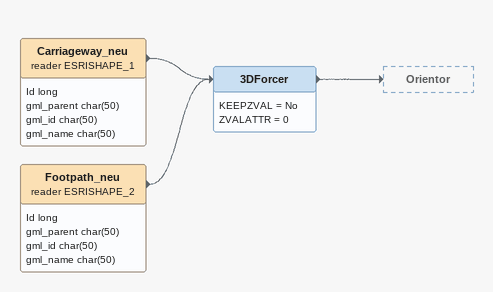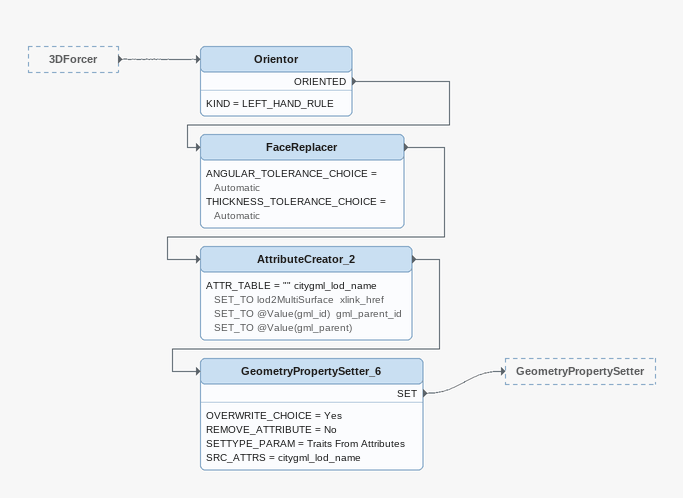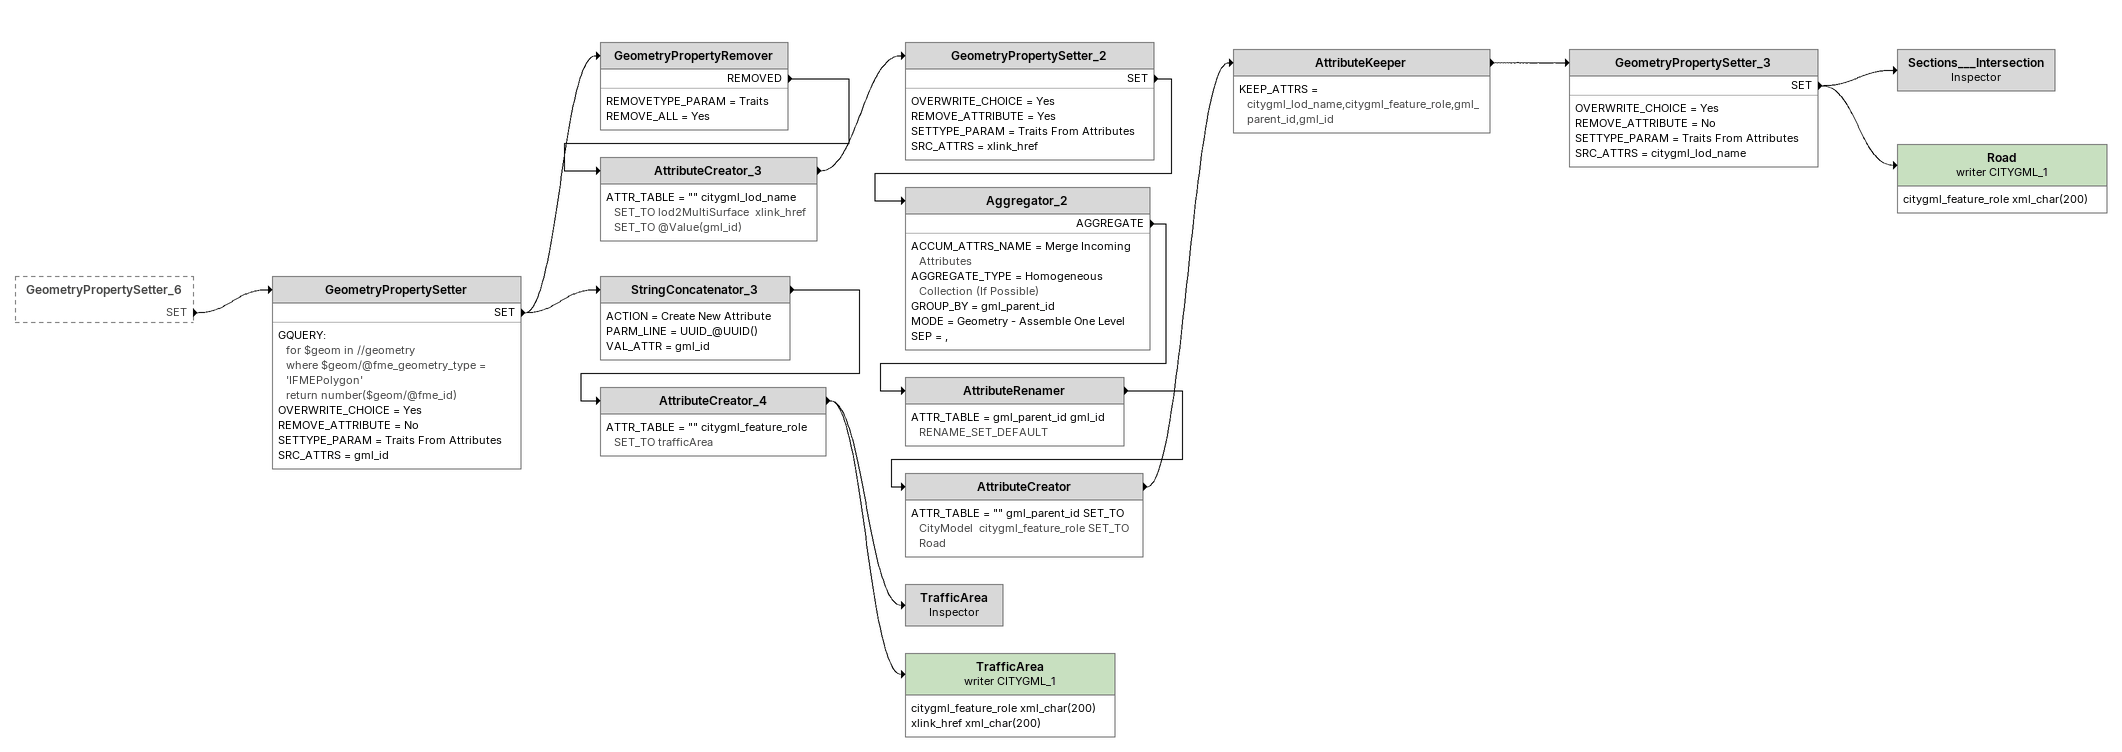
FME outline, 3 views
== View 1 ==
Carriageway_neu (reader ESRISHAPE_1)
    attributes: Id long, gml_parent char(50), gml_id char(50), gml_name char(50)
    -> 3DForcer
Footpath_neu (reader ESRISHAPE_2)
    attributes: Id long, gml_parent char(50), gml_id char(50), gml_name char(50)
    -> 3DForcer
3DForcer
    KEEPZVAL = No
    ZVALATTR = 0
    -> Orientor

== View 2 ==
3DForcer [outside]
    -> Orientor
Orientor
    KIND = LEFT_HAND_RULE
    ORIENTED -> FaceReplacer
FaceReplacer
    ANGULAR_TOLERANCE_CHOICE = Automatic
    THICKNESS_TOLERANCE_CHOICE = Automatic
    -> AttributeCreator_2
AttributeCreator_2
    ATTR_TABLE = "" citygml_lod_name SET_TO lod2MultiSurface  xlink_href SET_TO @Value(gml_id)  gml_parent_id SET_TO @Value(gml_parent)
    -> GeometryPropertySetter_6
GeometryPropertySetter_6
    OVERWRITE_CHOICE = Yes
    REMOVE_ATTRIBUTE = No
    SETTYPE_PARAM = Traits From Attributes
    SRC_ATTRS = citygml_lod_name
    SET -> GeometryPropertySetter

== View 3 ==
GeometryPropertySetter_6 [outside]
    SET -> GeometryPropertySetter
GeometryPropertySetter
    GQUERY:
      for $geom in //geometry
      where $geom/@fme_geometry_type = 'IFMEPolygon'
      return number($geom/@fme_id)
    OVERWRITE_CHOICE = Yes
    REMOVE_ATTRIBUTE = No
    SETTYPE_PARAM = Traits From Attributes
    SRC_ATTRS = gml_id
    SET -> StringConcatenator_3
    SET -> GeometryPropertyRemover
GeometryPropertyRemover
    REMOVETYPE_PARAM = Traits
    REMOVE_ALL = Yes
    REMOVED -> AttributeCreator_3
AttributeCreator_3
    ATTR_TABLE = "" citygml_lod_name SET_TO lod2MultiSurface  xlink_href SET_TO @Value(gml_id)
    -> GeometryPropertySetter_2
GeometryPropertySetter_2
    OVERWRITE_CHOICE = Yes
    REMOVE_ATTRIBUTE = Yes
    SETTYPE_PARAM = Traits From Attributes
    SRC_ATTRS = xlink_href
    SET -> Aggregator_2
Aggregator_2
    ACCUM_ATTRS_NAME = Merge Incoming Attributes
    AGGREGATE_TYPE = Homogeneous Collection (If Possible)
    GROUP_BY = gml_parent_id
    MODE = Geometry - Assemble One Level
    SEP = ,
    AGGREGATE -> AttributeRenamer
AttributeRenamer
    ATTR_TABLE = gml_parent_id gml_id RENAME_SET_DEFAULT
    -> AttributeCreator
AttributeCreator
    ATTR_TABLE = "" gml_parent_id SET_TO CityModel  citygml_feature_role SET_TO Road
    -> AttributeKeeper
AttributeKeeper
    KEEP_ATTRS = citygml_lod_name,citygml_feature_role,gml_parent_id,gml_id
    -> GeometryPropertySetter_3
GeometryPropertySetter_3
    OVERWRITE_CHOICE = Yes
    REMOVE_ATTRIBUTE = No
    SETTYPE_PARAM = Traits From Attributes
    SRC_ATTRS = citygml_lod_name
    SET -> Sections___Intersection
    SET -> Road (writer CITYGML_1)
Sections___Intersection: Inspector
Road (writer CITYGML_1)
    attributes: citygml_feature_role xml_char(200)
StringConcatenator_3
    ACTION = Create New Attribute
    PARM_LINE = UUID_@UUID()
    VAL_ATTR = gml_id
    -> AttributeCreator_4
AttributeCreator_4
    ATTR_TABLE = "" citygml_feature_role SET_TO trafficArea
    -> TrafficArea
    -> TrafficArea (writer CITYGML_1)
TrafficArea: Inspector
TrafficArea (writer CITYGML_1)
    attributes: citygml_feature_role xml_char(200), xlink_href xml_char(200)
